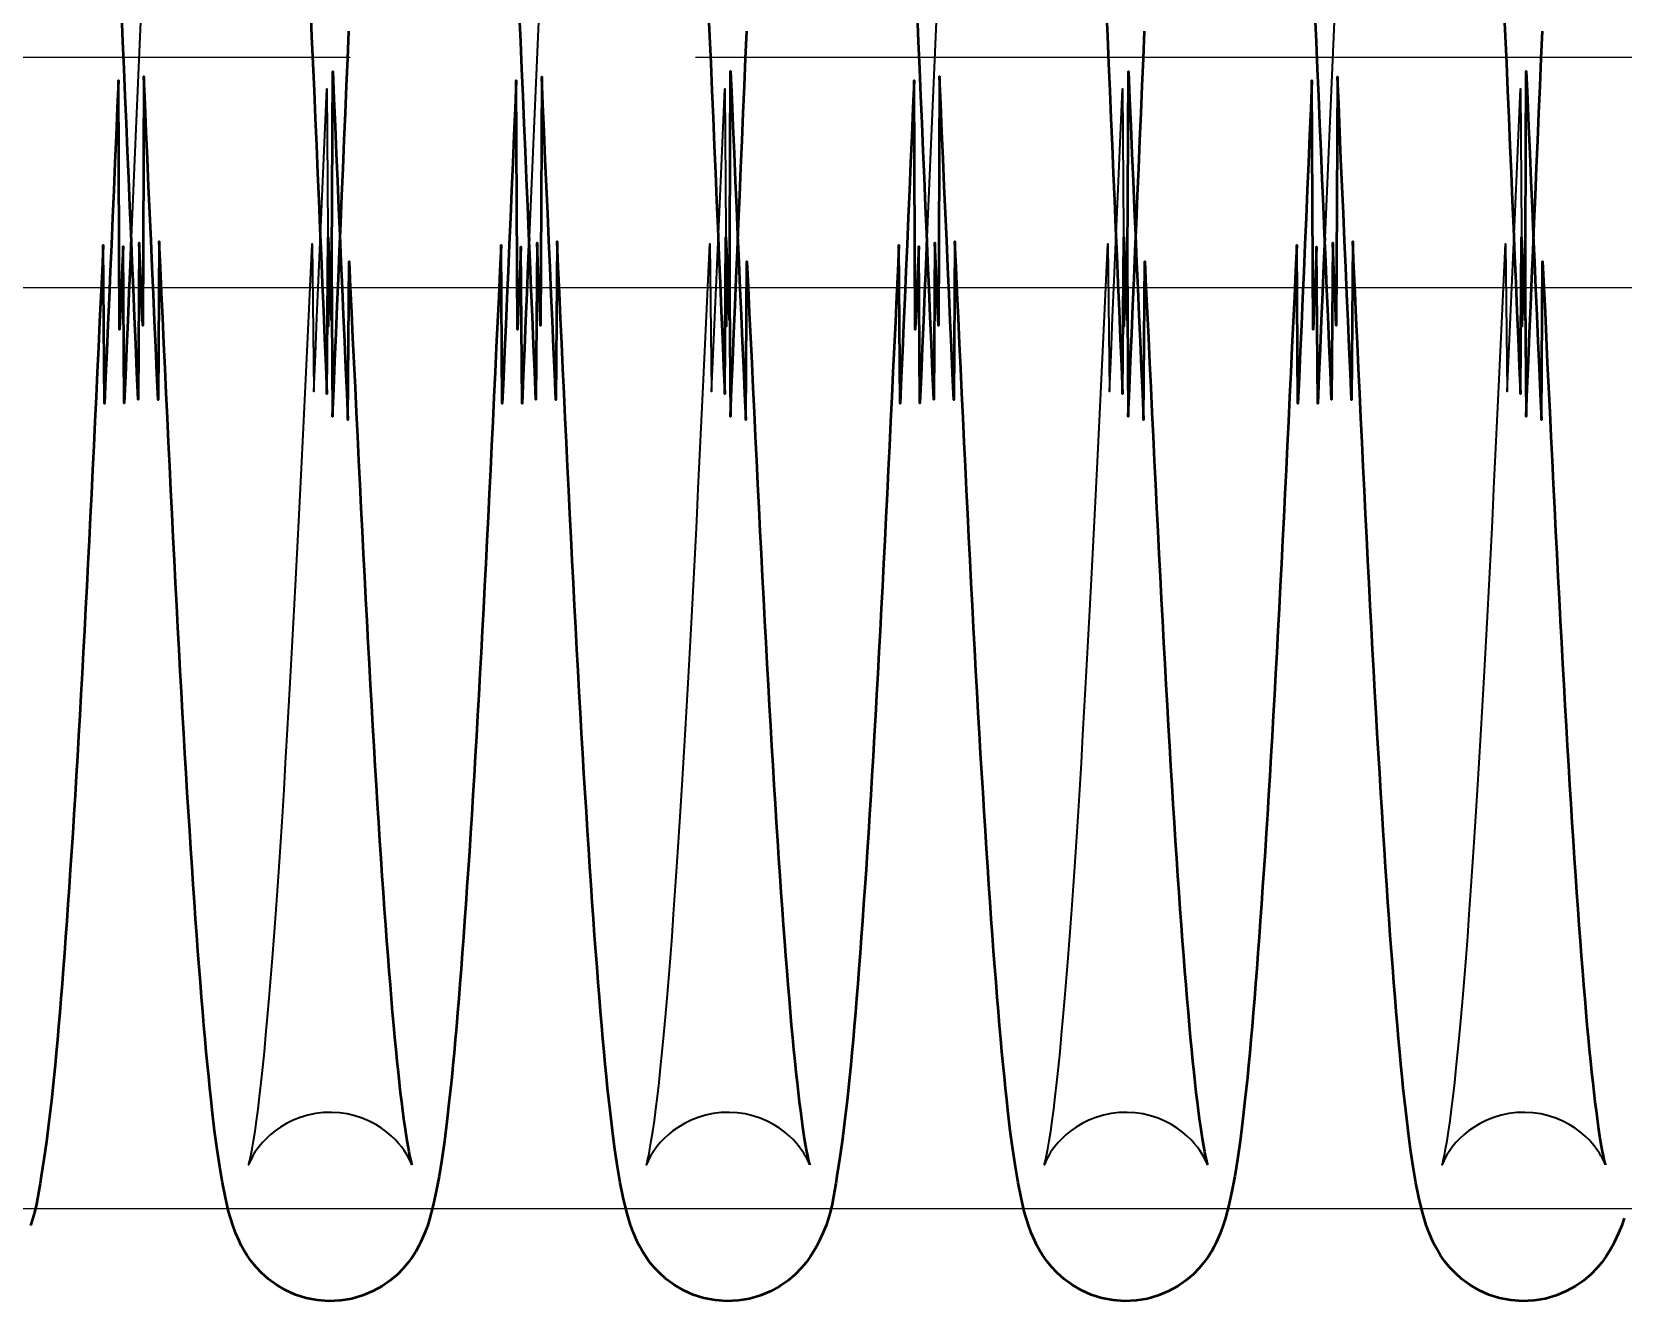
# Model space of a CAD drawing. Header units: millimetres. Extents: x 1448 to 104164, y -19509 to -89.
# Drawn here: x 81208.6 to 81277.7, y -3056.7 to -3001.5 of the extents above; entities that cross this region are included whole.
import ezdxf

# ---------------------------------------------------------------- set-up
doc = ezdxf.new("R2010")
doc.units = ezdxf.units.MM
doc.header["$LTSCALE"] = 60
doc.header["$MEASUREMENT"] = 0
doc.linetypes.add('CENTER', pattern=[2, 1.25, -0.25, 0.25, -0.25])
doc.layers.get('0').update_dxf_attribs({"linetype": 'CONTINUOUS'})
doc.layers.add('cen', color=14, linetype='CONTINUOUS')
doc.layers.add('가려진 것(ISO)', color=7, linetype='CONTINUOUS', lineweight=35)
doc.layers.add('가시적인 것(ISO)', color=7, linetype='CONTINUOUS', lineweight=50)

# ---------------------------------------------------------------- blocks, each defined once
blk = doc.blocks.new('토션스프링1')
at = {"layer": '가려진 것(ISO)', "flags": 128}
for points in [[(21462748.522, -50955456.936), (21462748.45, -50955458.59), (21462748.378, -50955460.254), (21462748.306, -50955461.927), (21462748.234, -50955463.607), (21462748.162, -50955465.293), (21462748.091, -50955466.981)], [(21462765.797, -50955456.939), (21462765.725, -50955458.591), (21462765.654, -50955460.254), (21462765.582, -50955461.926), (21462765.51, -50955463.606), (21462765.438, -50955465.292), (21462765.366, -50955466.982)], [(21462783.073, -50955456.936), (21462783.001, -50955458.59), (21462782.929, -50955460.254), (21462782.858, -50955461.927), (21462782.786, -50955463.607), (21462782.714, -50955465.293), (21462782.642, -50955466.981)], [(21462800.349, -50955456.939), (21462800.277, -50955458.591), (21462800.205, -50955460.254), (21462800.133, -50955461.926), (21462800.062, -50955463.606), (21462799.99, -50955465.292), (21462799.918, -50955466.982)], [(21462760.269, -50955507.244), (21462760.264, -50955507.229), (21462760.245, -50955507.177), (21462760.204, -50955507.083), (21462760.133, -50955506.94), (21462760.082, -50955506.847), (21462760.017, -50955506.739), (21462759.937, -50955506.617), (21462759.836, -50955506.478), (21462759.713, -50955506.326), (21462759.566, -50955506.163), (21462759.393, -50955505.994), (21462759.191, -50955505.822), (21462758.961, -50955505.652), (21462758.705, -50955505.491), (21462758.425, -50955505.344), (21462758.124, -50955505.217), (21462757.805, -50955505.114), (21462757.472, -50955505.035), (21462757.129, -50955504.985), (21462756.782, -50955504.965), (21462756.435, -50955504.976), (21462756.09, -50955505.017), (21462755.753, -50955505.086), (21462755.43, -50955505.182), (21462755.124, -50955505.303), (21462754.837, -50955505.445), (21462754.572, -50955505.602), (21462754.334, -50955505.768), (21462754.124, -50955505.94), (21462753.942, -50955506.111), (21462753.787, -50955506.277), (21462753.657, -50955506.432), (21462753.55, -50955506.572), (21462753.462, -50955506.699), (21462753.391, -50955506.811), (21462753.336, -50955506.91), (21462753.261, -50955507.065), (21462753.217, -50955507.166), (21462753.195, -50955507.224), (21462753.188, -50955507.244), (21462753.191, -50955507.234), (21462753.202, -50955507.197), (21462753.217, -50955507.137), (21462753.235, -50955507.056), (21462753.282, -50955506.837), (21462753.338, -50955506.547), (21462753.4, -50955506.195), (21462753.464, -50955505.788), (21462753.529, -50955505.333), (21462753.595, -50955504.827), (21462753.663, -50955504.272), (21462753.731, -50955503.671), (21462753.8, -50955503.023), (21462753.87, -50955502.331), (21462753.941, -50955501.596), (21462754.011, -50955500.819), (21462754.083, -50955500.001), (21462754.154, -50955499.144), (21462754.225, -50955498.25), (21462754.296, -50955497.319), (21462754.367, -50955496.353), (21462754.438, -50955495.347), (21462754.509, -50955494.304), (21462754.581, -50955493.225), (21462754.652, -50955492.111), (21462754.724, -50955490.962), (21462754.795, -50955489.781), (21462754.867, -50955488.569), (21462754.938, -50955487.327), (21462755.01, -50955486.056), (21462755.081, -50955484.757), (21462755.153, -50955483.432), (21462755.224, -50955482.082), (21462755.296, -50955480.705), (21462755.367, -50955479.3), (21462755.439, -50955477.869), (21462755.51, -50955476.413), (21462755.582, -50955474.934), (21462755.654, -50955473.433), (21462755.726, -50955471.913), (21462755.797, -50955470.373), (21462755.869, -50955468.817), (21462755.941, -50955467.245), (21462756.012, -50955473.659), (21462756.084, -50955472.061), (21462756.155, -50955470.451), (21462756.227, -50955468.826), (21462756.298, -50955467.186), (21462756.37, -50955465.534), (21462756.441, -50955463.871), (21462756.513, -50955462.2), (21462756.585, -50955460.521), (21462756.657, -50955470.836), (21462756.729, -50955469.147)], [(21462777.545, -50955507.244), (21462777.54, -50955507.229), (21462777.521, -50955507.177), (21462777.48, -50955507.083), (21462777.409, -50955506.94), (21462777.358, -50955506.847), (21462777.293, -50955506.739), (21462777.212, -50955506.616), (21462777.112, -50955506.478), (21462776.989, -50955506.325), (21462776.841, -50955506.162), (21462776.668, -50955505.993), (21462776.467, -50955505.821), (21462776.236, -50955505.652), (21462775.98, -50955505.491), (21462775.699, -50955505.344), (21462775.399, -50955505.217), (21462775.08, -50955505.113), (21462774.746, -50955505.035), (21462774.403, -50955504.985), (21462774.056, -50955504.965), (21462773.709, -50955504.976), (21462773.364, -50955505.017), (21462773.027, -50955505.087), (21462772.704, -50955505.183), (21462772.397, -50955505.304), (21462772.111, -50955505.445), (21462771.847, -50955505.603), (21462771.608, -50955505.77), (21462771.398, -50955505.941), (21462771.216, -50955506.112), (21462771.061, -50955506.278), (21462770.932, -50955506.433), (21462770.825, -50955506.574), (21462770.738, -50955506.702), (21462770.669, -50955506.815), (21462770.614, -50955506.913), (21462770.537, -50955507.065), (21462770.493, -50955507.166), (21462770.471, -50955507.223), (21462770.464, -50955507.244), (21462770.467, -50955507.234), (21462770.477, -50955507.197), (21462770.493, -50955507.136), (21462770.513, -50955507.055), (21462770.559, -50955506.836), (21462770.614, -50955506.549), (21462770.674, -50955506.199), (21462770.739, -50955505.792), (21462770.805, -50955505.333), (21462770.872, -50955504.828), (21462770.939, -50955504.275), (21462771.007, -50955503.674), (21462771.076, -50955503.027), (21462771.146, -50955502.336), (21462771.216, -50955501.601), (21462771.287, -50955500.825), (21462771.358, -50955500.007), (21462771.429, -50955499.15), (21462771.5, -50955498.254), (21462771.572, -50955497.322), (21462771.643, -50955496.353), (21462771.714, -50955495.35), (21462771.785, -50955494.31), (21462771.856, -50955493.232), (21462771.927, -50955492.119), (21462771.999, -50955490.971), (21462772.07, -50955489.79), (21462772.142, -50955488.577), (21462772.214, -50955487.333), (21462772.285, -50955486.061), (21462772.357, -50955484.76), (21462772.429, -50955483.433), (21462772.5, -50955482.08), (21462772.571, -50955480.703), (21462772.643, -50955479.301), (21462772.714, -50955477.873), (21462772.786, -50955476.418), (21462772.858, -50955474.94), (21462772.929, -50955473.44), (21462773.001, -50955471.919), (21462773.073, -50955470.378), (21462773.145, -50955468.82), (21462773.216, -50955467.246), (21462773.288, -50955473.657), (21462773.36, -50955472.056), (21462773.431, -50955470.443), (21462773.503, -50955468.82), (21462773.574, -50955467.183), (21462773.645, -50955465.534), (21462773.717, -50955463.872), (21462773.789, -50955462.202), (21462773.861, -50955460.523), (21462773.932, -50955470.837), (21462774.004, -50955469.147)], [(21462794.82, -50955507.244), (21462794.816, -50955507.229), (21462794.796, -50955507.177), (21462794.755, -50955507.083), (21462794.685, -50955506.94), (21462794.634, -50955506.847), (21462794.569, -50955506.739), (21462794.488, -50955506.617), (21462794.388, -50955506.478), (21462794.265, -50955506.326), (21462794.118, -50955506.163), (21462793.944, -50955505.994), (21462793.743, -50955505.822), (21462793.512, -50955505.652), (21462793.256, -50955505.491), (21462792.976, -50955505.344), (21462792.676, -50955505.217), (21462792.357, -50955505.114), (21462792.023, -50955505.035), (21462791.681, -50955504.985), (21462791.334, -50955504.965), (21462790.986, -50955504.976), (21462790.642, -50955505.017), (21462790.305, -50955505.086), (21462789.981, -50955505.182), (21462789.675, -50955505.303), (21462789.388, -50955505.445), (21462789.124, -50955505.602), (21462788.885, -50955505.768), (21462788.676, -50955505.94), (21462788.493, -50955506.111), (21462788.338, -50955506.277), (21462788.208, -50955506.432), (21462788.101, -50955506.572), (21462788.013, -50955506.699), (21462787.943, -50955506.811), (21462787.887, -50955506.91), (21462787.812, -50955507.065), (21462787.769, -50955507.166), (21462787.747, -50955507.224), (21462787.74, -50955507.244), (21462787.743, -50955507.234), (21462787.753, -50955507.197), (21462787.768, -50955507.137), (21462787.787, -50955507.056), (21462787.834, -50955506.837), (21462787.89, -50955506.547), (21462787.952, -50955506.195), (21462788.016, -50955505.788), (21462788.081, -50955505.333), (21462788.147, -50955504.827), (21462788.214, -50955504.272), (21462788.283, -50955503.671), (21462788.352, -50955503.023), (21462788.422, -50955502.331), (21462788.492, -50955501.596), (21462788.563, -50955500.819), (21462788.634, -50955500.001), (21462788.705, -50955499.144), (21462788.777, -50955498.25), (21462788.848, -50955497.319), (21462788.918, -50955496.353), (21462788.989, -50955495.347), (21462789.061, -50955494.304), (21462789.132, -50955493.225), (21462789.203, -50955492.111), (21462789.275, -50955490.962), (21462789.347, -50955489.781), (21462789.418, -50955488.569), (21462789.49, -50955487.327), (21462789.561, -50955486.056), (21462789.633, -50955484.757), (21462789.704, -50955483.432), (21462789.776, -50955482.082), (21462789.847, -50955480.705), (21462789.919, -50955479.3), (21462789.99, -50955477.869), (21462790.062, -50955476.413), (21462790.134, -50955474.934), (21462790.205, -50955473.433), (21462790.277, -50955471.913), (21462790.349, -50955470.373), (21462790.421, -50955468.817), (21462790.492, -50955467.245), (21462790.564, -50955473.659), (21462790.635, -50955472.061), (21462790.706, -50955470.451), (21462790.778, -50955468.826), (21462790.85, -50955467.186), (21462790.921, -50955465.534), (21462790.993, -50955463.871), (21462791.065, -50955462.2), (21462791.137, -50955460.521), (21462791.208, -50955470.836), (21462791.28, -50955469.147)], [(21462812.096, -50955507.244), (21462812.091, -50955507.229), (21462812.072, -50955507.177), (21462812.031, -50955507.083), (21462811.961, -50955506.94), (21462811.909, -50955506.847), (21462811.845, -50955506.739), (21462811.764, -50955506.616), (21462811.663, -50955506.478), (21462811.54, -50955506.325), (21462811.393, -50955506.162), (21462811.219, -50955505.993), (21462811.018, -50955505.821), (21462810.788, -50955505.652), (21462810.531, -50955505.491), (21462810.251, -50955505.344), (21462809.95, -50955505.217), (21462809.631, -50955505.113), (21462809.298, -50955505.035), (21462808.955, -50955504.985), (21462808.607, -50955504.965), (21462808.26, -50955504.976), (21462807.916, -50955505.017), (21462807.579, -50955505.087), (21462807.255, -50955505.183), (21462806.949, -50955505.304), (21462806.662, -50955505.445), (21462806.398, -50955505.603), (21462806.16, -50955505.77), (21462805.95, -50955505.941), (21462805.768, -50955506.112), (21462805.613, -50955506.278), (21462805.483, -50955506.433), (21462805.377, -50955506.574), (21462805.29, -50955506.702), (21462805.22, -50955506.815), (21462805.165, -50955506.913), (21462805.089, -50955507.065), (21462805.045, -50955507.166), (21462805.023, -50955507.223), (21462805.015, -50955507.244), (21462805.019, -50955507.234), (21462805.029, -50955507.197), (21462805.045, -50955507.136), (21462805.064, -50955507.055), (21462805.111, -50955506.836), (21462805.165, -50955506.549), (21462805.226, -50955506.199), (21462805.29, -50955505.792), (21462805.357, -50955505.333), (21462805.423, -50955504.828), (21462805.49, -50955504.275), (21462805.559, -50955503.674), (21462805.628, -50955503.027), (21462805.697, -50955502.336), (21462805.768, -50955501.601), (21462805.838, -50955500.825), (21462805.909, -50955500.007), (21462805.98, -50955499.15), (21462806.052, -50955498.254), (21462806.123, -50955497.322), (21462806.194, -50955496.353), (21462806.265, -50955495.35), (21462806.336, -50955494.31), (21462806.407, -50955493.232), (21462806.479, -50955492.119), (21462806.55, -50955490.971), (21462806.622, -50955489.79), (21462806.693, -50955488.577), (21462806.765, -50955487.333), (21462806.837, -50955486.061), (21462806.908, -50955484.76), (21462806.98, -50955483.433), (21462807.052, -50955482.08), (21462807.123, -50955480.703), (21462807.194, -50955479.301), (21462807.266, -50955477.873), (21462807.337, -50955476.418), (21462807.409, -50955474.94), (21462807.481, -50955473.44), (21462807.552, -50955471.919), (21462807.624, -50955470.378), (21462807.696, -50955468.82), (21462807.768, -50955467.246), (21462807.84, -50955473.657), (21462807.911, -50955472.056), (21462807.983, -50955470.443), (21462808.054, -50955468.82), (21462808.125, -50955467.183), (21462808.197, -50955465.534), (21462808.269, -50955463.872), (21462808.34, -50955462.202), (21462808.412, -50955460.523), (21462808.484, -50955470.837), (21462808.556, -50955469.147)]]:
    blk.add_lwpolyline(points, dxfattribs=at)
at = {"layer": '가시적인 것(ISO)', "flags": 128}
for points in [[(21462755.873, -50955457.062), (21462755.924, -50955458.238), (21462755.975, -50955459.419), (21462756.026, -50955460.603), (21462756.077, -50955461.792), (21462756.128, -50955462.983), (21462756.179, -50955464.177), (21462756.23, -50955465.372), (21462756.281, -50955466.569), (21462756.331, -50955467.766), (21462756.382, -50955468.964), (21462756.433, -50955470.161), (21462756.483, -50955471.359), (21462756.534, -50955472.559), (21462756.585, -50955473.761), (21462756.636, -50955466.962), (21462756.687, -50955468.164), (21462756.738, -50955469.365), (21462756.789, -50955470.564), (21462756.84, -50955459.762), (21462756.891, -50955460.956), (21462756.942, -50955462.148), (21462756.993, -50955463.336), (21462757.044, -50955464.519), (21462757.094, -50955465.698), (21462757.145, -50955466.871), (21462757.196, -50955468.037), (21462757.247, -50955469.197), (21462757.298, -50955470.349), (21462757.348, -50955471.494), (21462757.399, -50955472.634), (21462757.45, -50955473.768), (21462757.501, -50955474.895), (21462757.552, -50955468.016), (21462757.602, -50955469.129), (21462757.653, -50955470.234), (21462757.704, -50955471.33), (21462757.755, -50955472.417), (21462757.806, -50955473.494), (21462757.857, -50955474.561), (21462757.908, -50955475.618), (21462757.959, -50955476.662), (21462758.01, -50955477.695), (21462758.061, -50955478.715), (21462758.111, -50955479.722), (21462758.162, -50955480.716), (21462758.213, -50955481.695), (21462758.263, -50955482.662), (21462758.314, -50955483.616), (21462758.365, -50955484.558), (21462758.416, -50955485.486), (21462758.467, -50955486.401), (21462758.517, -50955487.302), (21462758.568, -50955488.187), (21462758.619, -50955489.058), (21462758.67, -50955489.913), (21462758.721, -50955490.752), (21462758.772, -50955491.575), (21462758.822, -50955492.38), (21462758.873, -50955493.168), (21462758.923, -50955493.939), (21462758.974, -50955494.69), (21462759.024, -50955495.423), (21462759.075, -50955496.137), (21462759.125, -50955496.834), (21462759.176, -50955497.512), (21462759.226, -50955498.172), (21462759.276, -50955498.813), (21462759.327, -50955499.434), (21462759.377, -50955500.037), (21462759.427, -50955500.619), (21462759.477, -50955501.181), (21462759.527, -50955501.721), (21462759.577, -50955502.241), (21462759.626, -50955502.739), (21462759.675, -50955503.214), (21462759.724, -50955503.667), (21462759.773, -50955504.097), (21462759.821, -50955504.505), (21462759.87, -50955504.89), (21462759.917, -50955505.251), (21462759.964, -50955505.587), (21462760.01, -50955505.898), (21462760.055, -50955506.18), (21462760.097, -50955506.435), (21462760.138, -50955506.66), (21462760.176, -50955506.854), (21462760.211, -50955507.014), (21462760.24, -50955507.137), (21462760.261, -50955507.216), (21462760.269, -50955507.244)], [(21462756.729, -50955469.147), (21462756.779, -50955467.947), (21462756.83, -50955474.745), (21462756.881, -50955473.544), (21462756.932, -50955472.344), (21462756.983, -50955471.145), (21462757.033, -50955469.947), (21462757.084, -50955468.75), (21462757.135, -50955467.551), (21462757.186, -50955466.353), (21462757.237, -50955465.156), (21462757.288, -50955463.96), (21462757.338, -50955462.766), (21462757.389, -50955461.575), (21462757.44, -50955460.387), (21462757.491, -50955459.203), (21462757.542, -50955458.023)], [(21462773.149, -50955457.057), (21462773.2, -50955458.232), (21462773.251, -50955459.413), (21462773.302, -50955460.597), (21462773.353, -50955461.786), (21462773.403, -50955462.978), (21462773.454, -50955464.173), (21462773.505, -50955465.37), (21462773.556, -50955466.568), (21462773.607, -50955467.767), (21462773.658, -50955468.966), (21462773.709, -50955470.165), (21462773.759, -50955471.363), (21462773.81, -50955472.561), (21462773.861, -50955473.761), (21462773.912, -50955466.961), (21462773.962, -50955468.161), (21462774.013, -50955469.361), (21462774.064, -50955470.559), (21462774.115, -50955459.756), (21462774.166, -50955460.951), (21462774.217, -50955462.142), (21462774.268, -50955463.331), (21462774.319, -50955464.515), (21462774.37, -50955465.694), (21462774.421, -50955466.868), (21462774.472, -50955468.036), (21462774.523, -50955469.198), (21462774.574, -50955470.352), (21462774.624, -50955471.499), (21462774.675, -50955472.637), (21462774.726, -50955473.77), (21462774.776, -50955474.895), (21462774.827, -50955468.014), (21462774.878, -50955469.126), (21462774.929, -50955470.23), (21462774.98, -50955471.326), (21462775.031, -50955472.413), (21462775.082, -50955473.49), (21462775.133, -50955474.557), (21462775.184, -50955475.613), (21462775.235, -50955476.659), (21462775.286, -50955477.692), (21462775.336, -50955478.714), (21462775.387, -50955479.722), (21462775.438, -50955480.718), (21462775.489, -50955481.699), (21462775.539, -50955482.666), (21462775.59, -50955483.619), (21462775.641, -50955484.559), (21462775.691, -50955485.486), (21462775.742, -50955486.4), (21462775.793, -50955487.3), (21462775.844, -50955488.185), (21462775.895, -50955489.055), (21462775.946, -50955489.91), (21462775.996, -50955490.749), (21462776.047, -50955491.572), (21462776.098, -50955492.378), (21462776.149, -50955493.166), (21462776.199, -50955493.937), (21462776.25, -50955494.69), (21462776.3, -50955495.425), (21462776.351, -50955496.14), (21462776.401, -50955496.836), (21462776.451, -50955497.513), (21462776.502, -50955498.172), (21462776.552, -50955498.813), (21462776.602, -50955499.434), (21462776.653, -50955500.036), (21462776.703, -50955500.618), (21462776.753, -50955501.18), (21462776.803, -50955501.72), (21462776.852, -50955502.24), (21462776.902, -50955502.738), (21462776.951, -50955503.214), (21462777, -50955503.667), (21462777.049, -50955504.098), (21462777.097, -50955504.505), (21462777.145, -50955504.889), (21462777.193, -50955505.25), (21462777.24, -50955505.587), (21462777.286, -50955505.897), (21462777.33, -50955506.181), (21462777.373, -50955506.435), (21462777.414, -50955506.66), (21462777.452, -50955506.854), (21462777.486, -50955507.014), (21462777.515, -50955507.137), (21462777.536, -50955507.216), (21462777.545, -50955507.244)], [(21462774.004, -50955469.147), (21462774.055, -50955467.946), (21462774.106, -50955474.743), (21462774.157, -50955473.54), (21462774.208, -50955472.338), (21462774.259, -50955471.136), (21462774.31, -50955469.936), (21462774.36, -50955468.738), (21462774.411, -50955467.543), (21462774.462, -50955466.347), (21462774.513, -50955465.152), (21462774.563, -50955463.958), (21462774.614, -50955462.766), (21462774.665, -50955461.575), (21462774.716, -50955460.388), (21462774.767, -50955459.204), (21462774.818, -50955458.024)], [(21462790.425, -50955457.062), (21462790.476, -50955458.238), (21462790.527, -50955459.419), (21462790.578, -50955460.603), (21462790.629, -50955461.792), (21462790.679, -50955462.983), (21462790.73, -50955464.177), (21462790.781, -50955465.372), (21462790.832, -50955466.569), (21462790.883, -50955467.766), (21462790.934, -50955468.964), (21462790.984, -50955470.161), (21462791.035, -50955471.359), (21462791.086, -50955472.559), (21462791.137, -50955473.761), (21462791.187, -50955466.962), (21462791.238, -50955468.164), (21462791.289, -50955469.365), (21462791.34, -50955470.564), (21462791.391, -50955459.762), (21462791.442, -50955460.956), (21462791.493, -50955462.148), (21462791.544, -50955463.336), (21462791.595, -50955464.519), (21462791.646, -50955465.698), (21462791.697, -50955466.871), (21462791.748, -50955468.037), (21462791.798, -50955469.197), (21462791.849, -50955470.349), (21462791.9, -50955471.494), (21462791.951, -50955472.634), (21462792.001, -50955473.768), (21462792.052, -50955474.895), (21462792.103, -50955468.016), (21462792.154, -50955469.129), (21462792.205, -50955470.234), (21462792.256, -50955471.33), (21462792.307, -50955472.417), (21462792.358, -50955473.494), (21462792.409, -50955474.561), (21462792.46, -50955475.618), (21462792.511, -50955476.662), (21462792.561, -50955477.695), (21462792.612, -50955478.715), (21462792.663, -50955479.722), (21462792.714, -50955480.716), (21462792.764, -50955481.695), (21462792.815, -50955482.662), (21462792.866, -50955483.616), (21462792.916, -50955484.558), (21462792.967, -50955485.486), (21462793.018, -50955486.401), (21462793.069, -50955487.302), (21462793.12, -50955488.187), (21462793.171, -50955489.058), (21462793.221, -50955489.913), (21462793.272, -50955490.752), (21462793.323, -50955491.575), (21462793.374, -50955492.38), (21462793.424, -50955493.168), (21462793.475, -50955493.939), (21462793.525, -50955494.69), (21462793.576, -50955495.423), (21462793.626, -50955496.137), (21462793.677, -50955496.834), (21462793.727, -50955497.512), (21462793.777, -50955498.172), (21462793.828, -50955498.813), (21462793.878, -50955499.434), (21462793.928, -50955500.037), (21462793.979, -50955500.619), (21462794.029, -50955501.181), (21462794.079, -50955501.721), (21462794.128, -50955502.241), (21462794.178, -50955502.739), (21462794.227, -50955503.214), (21462794.276, -50955503.667), (21462794.324, -50955504.097), (21462794.373, -50955504.505), (21462794.421, -50955504.89), (21462794.469, -50955505.251), (21462794.516, -50955505.587), (21462794.562, -50955505.898), (21462794.606, -50955506.18), (21462794.649, -50955506.435), (21462794.689, -50955506.66), (21462794.727, -50955506.854), (21462794.762, -50955507.014), (21462794.791, -50955507.137), (21462794.812, -50955507.216), (21462794.82, -50955507.244)], [(21462791.28, -50955469.147), (21462791.331, -50955467.947), (21462791.382, -50955474.745), (21462791.433, -50955473.544), (21462791.484, -50955472.344), (21462791.534, -50955471.145), (21462791.585, -50955469.947), (21462791.636, -50955468.75), (21462791.686, -50955467.551), (21462791.737, -50955466.353), (21462791.788, -50955465.156), (21462791.839, -50955463.96), (21462791.89, -50955462.766), (21462791.941, -50955461.575), (21462791.992, -50955460.387), (21462792.043, -50955459.203), (21462792.094, -50955458.023)], [(21462807.7, -50955457.057), (21462807.751, -50955458.232), (21462807.802, -50955459.413), (21462807.853, -50955460.597), (21462807.904, -50955461.786), (21462807.955, -50955462.978), (21462808.006, -50955464.173), (21462808.057, -50955465.37), (21462808.108, -50955466.568), (21462808.159, -50955467.767), (21462808.209, -50955468.966), (21462808.26, -50955470.165), (21462808.311, -50955471.363), (21462808.362, -50955472.561), (21462808.412, -50955473.761), (21462808.463, -50955466.961), (21462808.514, -50955468.161), (21462808.565, -50955469.361), (21462808.616, -50955470.559), (21462808.667, -50955459.756), (21462808.718, -50955460.951), (21462808.769, -50955462.142), (21462808.82, -50955463.331), (21462808.871, -50955464.515), (21462808.922, -50955465.694), (21462808.973, -50955466.868), (21462809.023, -50955468.036), (21462809.074, -50955469.198), (21462809.125, -50955470.352), (21462809.176, -50955471.499), (21462809.226, -50955472.637), (21462809.277, -50955473.77), (21462809.328, -50955474.895), (21462809.379, -50955468.014), (21462809.43, -50955469.126), (21462809.481, -50955470.23), (21462809.531, -50955471.326), (21462809.582, -50955472.413), (21462809.633, -50955473.49), (21462809.684, -50955474.557), (21462809.735, -50955475.613), (21462809.786, -50955476.659), (21462809.837, -50955477.692), (21462809.888, -50955478.714), (21462809.939, -50955479.722), (21462809.99, -50955480.718), (21462810.04, -50955481.699), (21462810.091, -50955482.666), (21462810.142, -50955483.619), (21462810.192, -50955484.559), (21462810.243, -50955485.486), (21462810.294, -50955486.4), (21462810.344, -50955487.3), (21462810.395, -50955488.185), (21462810.446, -50955489.055), (21462810.497, -50955489.91), (21462810.548, -50955490.749), (21462810.599, -50955491.572), (21462810.649, -50955492.378), (21462810.7, -50955493.166), (21462810.751, -50955493.937), (21462810.801, -50955494.69), (21462810.852, -50955495.425), (21462810.902, -50955496.14), (21462810.953, -50955496.836), (21462811.003, -50955497.513), (21462811.053, -50955498.172), (21462811.104, -50955498.813), (21462811.154, -50955499.434), (21462811.204, -50955500.036), (21462811.254, -50955500.618), (21462811.304, -50955501.18), (21462811.354, -50955501.72), (21462811.404, -50955502.24), (21462811.453, -50955502.738), (21462811.503, -50955503.214), (21462811.552, -50955503.667), (21462811.6, -50955504.098), (21462811.648, -50955504.505), (21462811.696, -50955504.889), (21462811.744, -50955505.25), (21462811.791, -50955505.587), (21462811.837, -50955505.897), (21462811.882, -50955506.181), (21462811.925, -50955506.435), (21462811.965, -50955506.66), (21462812.003, -50955506.854), (21462812.038, -50955507.014), (21462812.067, -50955507.137), (21462812.088, -50955507.216), (21462812.096, -50955507.244)], [(21462808.556, -50955469.147), (21462808.607, -50955467.946), (21462808.658, -50955474.743), (21462808.709, -50955473.54), (21462808.76, -50955472.338), (21462808.81, -50955471.136), (21462808.861, -50955469.936), (21462808.912, -50955468.738), (21462808.962, -50955467.543), (21462809.013, -50955466.347), (21462809.064, -50955465.152), (21462809.115, -50955463.958), (21462809.166, -50955462.766), (21462809.217, -50955461.575), (21462809.268, -50955460.388), (21462809.319, -50955459.204), (21462809.37, -50955458.024)], [(21462748.091, -50955466.981), (21462748.04, -50955468.181), (21462747.989, -50955469.381), (21462747.938, -50955470.581), (21462747.887, -50955471.78), (21462747.837, -50955472.977), (21462747.786, -50955474.175), (21462747.735, -50955467.374), (21462747.685, -50955468.573), (21462747.634, -50955469.772), (21462747.583, -50955470.97), (21462747.532, -50955460.166), (21462747.481, -50955461.36), (21462747.43, -50955462.551), (21462747.379, -50955463.739), (21462747.328, -50955464.923), (21462747.277, -50955466.102), (21462747.226, -50955467.276), (21462747.175, -50955468.445), (21462747.124, -50955469.607), (21462747.074, -50955470.761), (21462747.023, -50955471.909), (21462746.972, -50955473.048), (21462746.921, -50955474.179), (21462746.871, -50955467.304), (21462746.82, -50955468.422), (21462746.769, -50955469.533), (21462746.718, -50955470.636), (21462746.667, -50955471.732), (21462746.616, -50955472.818), (21462746.565, -50955473.895), (21462746.514, -50955474.963), (21462746.463, -50955476.02), (21462746.412, -50955477.066), (21462746.361, -50955478.101), (21462746.31, -50955479.125), (21462746.259, -50955480.135), (21462746.209, -50955481.133), (21462746.158, -50955482.117), (21462746.107, -50955483.087), (21462746.056, -50955484.043), (21462746.005, -50955484.985), (21462745.955, -50955485.914), (21462745.904, -50955486.83), (21462745.853, -50955487.732), (21462745.802, -50955488.621), (21462745.751, -50955489.495), (21462745.7, -50955490.354), (21462745.649, -50955491.198), (21462745.598, -50955492.027), (21462745.546, -50955492.84), (21462745.495, -50955493.637), (21462745.444, -50955494.417), (21462745.393, -50955495.18), (21462745.342, -50955495.925), (21462745.291, -50955496.653), (21462745.239, -50955497.363), (21462745.188, -50955498.054), (21462745.137, -50955498.726), (21462745.086, -50955499.38), (21462745.035, -50955500.015), (21462744.984, -50955500.632), (21462744.933, -50955501.231), (21462744.882, -50955501.812), (21462744.831, -50955502.375), (21462744.779, -50955502.92), (21462744.727, -50955503.446), (21462744.623, -50955504.446), (21462744.516, -50955505.374), (21462744.408, -50955506.232), (21462744.296, -50955507.018), (21462744.182, -50955507.733), (21462744.131, -50955508.059), (21462744.083, -50955508.367), (21462743.978, -50955508.956), (21462743.909, -50955509.251), (21462743.821, -50955509.554), (21462743.71, -50955509.874)], [(21462765.366, -50955466.982), (21462765.316, -50955468.182), (21462765.265, -50955469.384), (21462765.214, -50955470.585), (21462765.163, -50955471.786), (21462765.112, -50955472.986), (21462765.062, -50955474.184), (21462765.011, -50955467.38), (21462764.96, -50955468.578), (21462764.909, -50955469.775), (21462764.858, -50955470.971), (21462764.808, -50955460.166), (21462764.757, -50955461.359), (21462764.706, -50955462.55), (21462764.655, -50955463.738), (21462764.604, -50955464.921), (21462764.553, -50955466.101), (21462764.502, -50955467.276), (21462764.451, -50955468.445), (21462764.4, -50955469.608), (21462764.349, -50955470.765), (21462764.298, -50955471.914), (21462764.248, -50955473.055), (21462764.197, -50955474.188), (21462764.146, -50955467.312), (21462764.095, -50955468.428), (21462764.045, -50955469.537), (21462763.994, -50955470.639), (21462763.943, -50955471.733), (21462763.892, -50955472.819), (21462763.841, -50955473.895), (21462763.79, -50955474.962), (21462763.739, -50955476.019), (21462763.688, -50955477.065), (21462763.637, -50955478.1), (21462763.586, -50955479.124), (21462763.535, -50955480.136), (21462763.484, -50955481.134), (21462763.433, -50955482.12), (21462763.382, -50955483.092), (21462763.332, -50955484.049), (21462763.281, -50955484.992), (21462763.23, -50955485.92), (21462763.179, -50955486.835), (21462763.128, -50955487.736), (21462763.078, -50955488.623), (21462763.027, -50955489.496), (21462762.976, -50955490.355), (21462762.924, -50955491.198), (21462762.873, -50955492.027), (21462762.822, -50955492.839), (21462762.771, -50955493.636), (21462762.72, -50955494.416), (21462762.669, -50955495.179), (21462762.617, -50955495.925), (21462762.566, -50955496.654), (21462762.515, -50955497.364), (21462762.464, -50955498.057), (21462762.413, -50955498.731), (21462762.361, -50955499.385), (21462762.31, -50955500.021), (21462762.259, -50955500.638), (21462762.208, -50955501.236), (21462762.158, -50955501.815), (21462762.107, -50955502.377), (21462762.056, -50955502.92), (21462762.004, -50955503.445), (21462761.9, -50955504.441), (21462761.795, -50955505.366), (21462761.686, -50955506.223), (21462761.574, -50955507.011), (21462761.458, -50955507.733), (21462761.337, -50955508.389), (21462761.205, -50955508.999), (21462761.043, -50955509.597), (21462760.947, -50955509.904), (21462760.829, -50955510.23), (21462760.668, -50955510.591), (21462760.566, -50955510.79), (21462760.444, -50955511.002), (21462760.299, -50955511.232), (21462760.121, -50955511.478), (21462759.906, -50955511.735), (21462759.646, -50955512.001), (21462759.338, -50955512.264), (21462758.983, -50955512.513), (21462758.579, -50955512.736), (21462758.138, -50955512.921), (21462757.667, -50955513.059), (21462757.175, -50955513.14), (21462756.671, -50955513.163), (21462756.17, -50955513.127), (21462755.682, -50955513.032), (21462755.216, -50955512.883), (21462754.783, -50955512.689), (21462754.392, -50955512.46), (21462754.046, -50955512.205), (21462753.748, -50955511.94), (21462753.499, -50955511.676), (21462753.293, -50955511.42), (21462753.123, -50955511.178), (21462752.984, -50955510.952), (21462752.868, -50955510.743), (21462752.771, -50955510.548), (21462752.619, -50955510.193), (21462752.499, -50955509.868), (21462752.318, -50955509.263), (21462752.178, -50955508.666), (21462752.05, -50955508.026), (21462751.931, -50955507.331), (21462751.818, -50955506.578), (21462751.711, -50955505.761), (21462751.606, -50955504.877), (21462751.555, -50955504.408), (21462751.504, -50955503.921), (21462751.452, -50955503.414), (21462751.401, -50955502.888), (21462751.349, -50955502.341), (21462751.297, -50955501.774), (21462751.245, -50955501.188), (21462751.194, -50955500.582), (21462751.142, -50955499.957), (21462751.09, -50955499.313), (21462751.039, -50955498.65), (21462750.987, -50955497.969), (21462750.936, -50955497.271), (21462750.884, -50955496.555), (21462750.833, -50955495.821), (21462750.781, -50955495.071), (21462750.73, -50955494.304), (21462750.679, -50955493.521), (21462750.628, -50955492.722), (21462750.576, -50955491.908), (21462750.525, -50955491.078), (21462750.474, -50955490.233), (21462750.423, -50955489.373), (21462750.372, -50955488.499), (21462750.322, -50955487.611), (21462750.271, -50955486.71), (21462750.22, -50955485.793), (21462750.169, -50955484.86), (21462750.118, -50955483.913), (21462750.067, -50955482.952), (21462750.016, -50955481.976), (21462749.966, -50955480.988), (21462749.914, -50955479.986), (21462749.863, -50955478.972), (21462749.812, -50955477.947), (21462749.761, -50955476.91), (21462749.71, -50955475.862), (21462749.659, -50955474.804), (21462749.609, -50955473.737), (21462749.558, -50955472.66), (21462749.507, -50955471.574), (21462749.456, -50955470.48), (21462749.405, -50955469.379), (21462749.355, -50955468.27), (21462749.304, -50955467.152), (21462749.253, -50955474.025), (21462749.202, -50955472.889), (21462749.151, -50955471.745), (21462749.1, -50955470.594), (21462749.05, -50955469.435), (21462748.999, -50955468.27), (21462748.948, -50955467.1), (21462748.897, -50955465.924), (21462748.846, -50955464.744), (21462748.795, -50955463.56), (21462748.744, -50955462.372), (21462748.693, -50955461.182), (21462748.642, -50955459.989), (21462748.591, -50955470.795), (21462748.54, -50955469.6), (21462748.49, -50955468.405), (21462748.439, -50955467.209), (21462748.388, -50955474.011), (21462748.338, -50955472.811), (21462748.287, -50955471.61), (21462748.236, -50955470.407), (21462748.185, -50955469.205), (21462748.134, -50955468.002), (21462748.083, -50955466.801), (21462748.032, -50955465.601), (21462747.981, -50955464.404), (21462747.93, -50955463.209), (21462747.879, -50955462.018), (21462747.828, -50955460.83), (21462747.777, -50955459.648), (21462747.727, -50955458.47), (21462747.676, -50955457.299)], [(21462782.642, -50955466.981), (21462782.591, -50955468.181), (21462782.541, -50955469.381), (21462782.49, -50955470.581), (21462782.439, -50955471.78), (21462782.388, -50955472.977), (21462782.338, -50955474.175), (21462782.287, -50955467.374), (21462782.236, -50955468.573), (21462782.185, -50955469.772), (21462782.134, -50955470.97), (21462782.083, -50955460.166), (21462782.032, -50955461.36), (21462781.981, -50955462.551), (21462781.93, -50955463.739), (21462781.88, -50955464.923), (21462781.829, -50955466.102), (21462781.778, -50955467.276), (21462781.727, -50955468.445), (21462781.676, -50955469.607), (21462781.625, -50955470.761), (21462781.574, -50955471.909), (21462781.524, -50955473.048), (21462781.473, -50955474.179), (21462781.422, -50955467.304), (21462781.371, -50955468.422), (21462781.321, -50955469.533), (21462781.27, -50955470.636), (21462781.219, -50955471.732), (21462781.168, -50955472.818), (21462781.117, -50955473.895), (21462781.066, -50955474.963), (21462781.015, -50955476.02), (21462780.964, -50955477.066), (21462780.913, -50955478.101), (21462780.862, -50955479.125), (21462780.811, -50955480.135), (21462780.76, -50955481.133), (21462780.709, -50955482.117), (21462780.658, -50955483.087), (21462780.608, -50955484.043), (21462780.557, -50955484.985), (21462780.506, -50955485.914), (21462780.455, -50955486.83), (21462780.404, -50955487.732), (21462780.353, -50955488.621), (21462780.302, -50955489.495), (21462780.251, -50955490.354), (21462780.2, -50955491.198), (21462780.149, -50955492.027), (21462780.098, -50955492.84), (21462780.047, -50955493.637), (21462779.996, -50955494.417), (21462779.944, -50955495.18), (21462779.893, -50955495.925), (21462779.842, -50955496.653), (21462779.791, -50955497.363), (21462779.74, -50955498.054), (21462779.689, -50955498.726), (21462779.638, -50955499.38), (21462779.587, -50955500.015), (21462779.536, -50955500.632), (21462779.485, -50955501.231), (21462779.434, -50955501.812), (21462779.382, -50955502.375), (21462779.331, -50955502.92), (21462779.279, -50955503.446), (21462779.174, -50955504.446), (21462779.068, -50955505.374), (21462778.959, -50955506.232), (21462778.848, -50955507.018), (21462778.734, -50955507.733), (21462778.682, -50955508.059), (21462778.635, -50955508.367), (21462778.529, -50955508.956), (21462778.46, -50955509.251), (21462778.373, -50955509.554), (21462778.261, -50955509.874), (21462778.12, -50955510.216), (21462777.944, -50955510.588), (21462777.841, -50955510.788), (21462777.721, -50955511.002), (21462777.575, -50955511.234), (21462777.397, -50955511.479), (21462777.181, -50955511.736), (21462776.921, -50955512.001), (21462776.613, -50955512.264), (21462776.258, -50955512.513), (21462775.856, -50955512.736), (21462775.413, -50955512.921), (21462774.942, -50955513.059), (21462774.451, -50955513.14), (21462773.947, -50955513.163), (21462773.446, -50955513.127), (21462772.958, -50955513.032), (21462772.492, -50955512.883), (21462772.058, -50955512.689), (21462771.667, -50955512.46), (21462771.322, -50955512.206), (21462771.024, -50955511.94), (21462770.775, -50955511.675), (21462770.568, -50955511.42), (21462770.399, -50955511.178), (21462770.259, -50955510.952), (21462770.144, -50955510.743), (21462770.047, -50955510.548), (21462769.894, -50955510.193), (21462769.775, -50955509.869), (21462769.593, -50955509.262), (21462769.453, -50955508.665), (21462769.327, -50955508.03), (21462769.208, -50955507.335), (21462769.094, -50955506.578), (21462768.986, -50955505.757), (21462768.88, -50955504.868), (21462768.777, -50955503.91), (21462768.726, -50955503.403), (21462768.675, -50955502.878), (21462768.624, -50955502.334), (21462768.572, -50955501.77), (21462768.521, -50955501.187), (21462768.469, -50955500.584), (21462768.418, -50955499.962), (21462768.366, -50955499.32), (21462768.315, -50955498.659), (21462768.264, -50955497.979), (21462768.212, -50955497.281), (21462768.161, -50955496.566), (21462768.109, -50955495.833), (21462768.058, -50955495.082), (21462768.007, -50955494.315), (21462767.955, -50955493.531), (21462767.904, -50955492.731), (21462767.853, -50955491.915), (21462767.802, -50955491.084), (21462767.75, -50955490.237), (21462767.699, -50955489.376), (21462767.648, -50955488.501), (21462767.597, -50955487.611), (21462767.547, -50955486.708), (21462767.496, -50955485.791), (21462767.445, -50955484.861), (21462767.394, -50955483.917), (21462767.343, -50955482.957), (21462767.293, -50955481.984), (21462767.242, -50955480.996), (21462767.191, -50955479.996), (21462767.14, -50955478.982), (21462767.089, -50955477.957), (21462767.038, -50955476.92), (21462766.987, -50955475.872), (21462766.936, -50955474.813), (21462766.885, -50955473.745), (21462766.834, -50955472.667), (21462766.783, -50955471.579), (21462766.732, -50955470.484), (21462766.681, -50955469.38), (21462766.63, -50955468.269), (21462766.58, -50955467.151), (21462766.529, -50955474.027), (21462766.478, -50955472.893), (21462766.427, -50955471.752), (21462766.377, -50955470.602), (21462766.326, -50955469.445), (21462766.275, -50955468.281), (21462766.224, -50955467.111), (21462766.173, -50955465.936), (21462766.122, -50955464.756), (21462766.071, -50955463.571), (21462766.02, -50955462.383), (21462765.969, -50955461.191), (21462765.918, -50955459.997), (21462765.867, -50955470.801), (21462765.816, -50955469.604), (21462765.766, -50955468.406), (21462765.715, -50955467.208), (21462765.664, -50955474.011), (21462765.613, -50955472.814), (21462765.563, -50955471.615), (21462765.512, -50955470.414), (21462765.461, -50955469.213), (21462765.41, -50955468.013), (21462765.359, -50955466.812), (21462765.308, -50955465.613), (21462765.257, -50955464.416), (21462765.206, -50955463.221), (21462765.155, -50955462.029), (21462765.104, -50955460.841), (21462765.053, -50955459.657), (21462765.003, -50955458.479), (21462764.952, -50955457.305)], [(21462799.918, -50955466.982), (21462799.867, -50955468.182), (21462799.816, -50955469.384), (21462799.765, -50955470.585), (21462799.714, -50955471.786), (21462799.664, -50955472.986), (21462799.613, -50955474.184), (21462799.562, -50955467.38), (21462799.512, -50955468.578), (21462799.461, -50955469.775), (21462799.41, -50955470.971), (21462799.359, -50955460.166), (21462799.308, -50955461.359), (21462799.257, -50955462.55), (21462799.206, -50955463.738), (21462799.155, -50955464.921), (21462799.104, -50955466.101), (21462799.053, -50955467.276), (21462799.002, -50955468.445), (21462798.951, -50955469.608), (21462798.901, -50955470.765), (21462798.85, -50955471.914), (21462798.799, -50955473.055), (21462798.748, -50955474.188), (21462798.698, -50955467.312), (21462798.647, -50955468.428), (21462798.596, -50955469.537), (21462798.545, -50955470.639), (21462798.494, -50955471.733), (21462798.444, -50955472.819), (21462798.393, -50955473.895), (21462798.342, -50955474.962), (21462798.291, -50955476.019), (21462798.24, -50955477.065), (21462798.189, -50955478.1), (21462798.138, -50955479.124), (21462798.087, -50955480.136), (21462798.036, -50955481.134), (21462797.985, -50955482.12), (21462797.934, -50955483.092), (21462797.883, -50955484.049), (21462797.832, -50955484.992), (21462797.782, -50955485.92), (21462797.731, -50955486.835), (21462797.68, -50955487.736), (21462797.629, -50955488.623), (21462797.578, -50955489.496), (21462797.527, -50955490.355), (21462797.476, -50955491.198), (21462797.425, -50955492.027), (21462797.374, -50955492.839), (21462797.323, -50955493.636), (21462797.271, -50955494.416), (21462797.22, -50955495.179), (21462797.169, -50955495.925), (21462797.118, -50955496.654), (21462797.067, -50955497.364), (21462797.015, -50955498.057), (21462796.964, -50955498.731), (21462796.913, -50955499.385), (21462796.862, -50955500.021), (21462796.811, -50955500.638), (21462796.76, -50955501.236), (21462796.709, -50955501.815), (21462796.658, -50955502.377), (21462796.607, -50955502.92), (21462796.556, -50955503.445), (21462796.452, -50955504.441), (21462796.346, -50955505.366), (21462796.238, -50955506.223), (21462796.126, -50955507.011), (21462796.009, -50955507.733), (21462795.888, -50955508.389), (21462795.756, -50955508.999), (21462795.595, -50955509.597), (21462795.498, -50955509.904), (21462795.38, -50955510.23), (21462795.22, -50955510.591), (21462795.117, -50955510.79), (21462794.996, -50955511.002), (21462794.85, -50955511.232), (21462794.672, -50955511.478), (21462794.457, -50955511.735), (21462794.197, -50955512.001), (21462793.89, -50955512.264), (21462793.534, -50955512.513), (21462793.131, -50955512.736), (21462792.689, -50955512.921), (21462792.218, -50955513.059), (21462791.726, -50955513.14), (21462791.223, -50955513.163), (21462790.722, -50955513.127), (21462790.234, -50955513.032), (21462789.768, -50955512.883), (21462789.334, -50955512.689), (21462788.944, -50955512.46), (21462788.598, -50955512.205), (21462788.3, -50955511.94), (21462788.05, -50955511.676), (21462787.844, -50955511.42), (21462787.674, -50955511.178), (21462787.535, -50955510.952), (21462787.419, -50955510.743), (21462787.322, -50955510.548), (21462787.17, -50955510.193), (21462787.051, -50955509.868), (21462786.869, -50955509.263), (21462786.729, -50955508.666), (21462786.601, -50955508.026), (21462786.482, -50955507.331), (21462786.369, -50955506.578), (21462786.262, -50955505.761), (21462786.158, -50955504.877), (21462786.106, -50955504.408), (21462786.055, -50955503.921), (21462786.004, -50955503.414), (21462785.952, -50955502.888), (21462785.9, -50955502.341), (21462785.849, -50955501.774), (21462785.797, -50955501.188), (21462785.745, -50955500.582), (21462785.693, -50955499.957), (21462785.642, -50955499.313), (21462785.59, -50955498.65), (21462785.539, -50955497.969), (21462785.487, -50955497.271), (21462785.436, -50955496.555), (21462785.384, -50955495.821), (21462785.333, -50955495.071), (21462785.282, -50955494.304), (21462785.23, -50955493.521), (21462785.179, -50955492.722), (21462785.128, -50955491.908), (21462785.077, -50955491.078), (21462785.026, -50955490.233), (21462784.975, -50955489.373), (21462784.924, -50955488.499), (21462784.873, -50955487.611), (21462784.822, -50955486.71), (21462784.772, -50955485.793), (21462784.721, -50955484.86), (21462784.67, -50955483.913), (21462784.619, -50955482.952), (21462784.568, -50955481.976), (21462784.517, -50955480.988), (21462784.466, -50955479.986), (21462784.415, -50955478.972), (21462784.364, -50955477.947), (21462784.313, -50955476.91), (21462784.262, -50955475.862), (21462784.211, -50955474.804), (21462784.16, -50955473.737), (21462784.109, -50955472.66), (21462784.058, -50955471.574), (21462784.007, -50955470.48), (21462783.957, -50955469.379), (21462783.906, -50955468.27), (21462783.855, -50955467.152), (21462783.805, -50955474.025), (21462783.754, -50955472.889), (21462783.703, -50955471.745), (21462783.652, -50955470.594), (21462783.601, -50955469.435), (21462783.55, -50955468.27), (21462783.499, -50955467.1), (21462783.448, -50955465.924), (21462783.397, -50955464.744), (21462783.346, -50955463.56), (21462783.295, -50955462.372), (21462783.244, -50955461.182), (21462783.194, -50955459.989), (21462783.143, -50955470.795), (21462783.092, -50955469.6), (21462783.041, -50955468.405), (21462782.991, -50955467.209), (21462782.94, -50955474.011), (21462782.889, -50955472.811), (21462782.838, -50955471.61), (21462782.787, -50955470.407), (21462782.736, -50955469.205), (21462782.686, -50955468.002), (21462782.635, -50955466.801), (21462782.584, -50955465.601), (21462782.533, -50955464.404), (21462782.482, -50955463.209), (21462782.431, -50955462.018), (21462782.38, -50955460.83), (21462782.329, -50955459.648), (21462782.278, -50955458.47), (21462782.227, -50955457.299)], [(21462812.924, -50955509.554), (21462812.813, -50955509.874), (21462812.672, -50955510.216), (21462812.495, -50955510.588), (21462812.392, -50955510.788), (21462812.272, -50955511.002), (21462812.126, -50955511.234), (21462811.948, -50955511.479), (21462811.732, -50955511.736), (21462811.473, -50955512.001), (21462811.165, -50955512.264), (21462810.81, -50955512.513), (21462810.407, -50955512.736), (21462809.965, -50955512.921), (21462809.494, -50955513.059), (21462809.002, -50955513.14), (21462808.499, -50955513.163), (21462807.997, -50955513.127), (21462807.51, -50955513.032), (21462807.044, -50955512.883), (21462806.61, -50955512.689), (21462806.219, -50955512.46), (21462805.874, -50955512.206), (21462805.576, -50955511.94), (21462805.326, -50955511.675), (21462805.12, -50955511.42), (21462804.95, -50955511.178), (21462804.811, -50955510.952), (21462804.695, -50955510.743), (21462804.598, -50955510.548), (21462804.446, -50955510.193), (21462804.327, -50955509.869), (21462804.144, -50955509.262), (21462804.005, -50955508.665), (21462803.879, -50955508.03), (21462803.759, -50955507.335), (21462803.646, -50955506.578), (21462803.537, -50955505.757), (21462803.432, -50955504.868), (21462803.328, -50955503.91), (21462803.277, -50955503.403), (21462803.226, -50955502.878), (21462803.175, -50955502.334), (21462803.124, -50955501.77), (21462803.072, -50955501.187), (21462803.021, -50955500.584), (21462802.969, -50955499.962), (21462802.918, -50955499.32), (21462802.867, -50955498.659), (21462802.815, -50955497.979), (21462802.764, -50955497.281), (21462802.712, -50955496.566), (21462802.661, -50955495.833), (21462802.609, -50955495.082), (21462802.558, -50955494.315), (21462802.507, -50955493.531), (21462802.455, -50955492.731), (21462802.404, -50955491.915), (21462802.353, -50955491.084), (21462802.302, -50955490.237), (21462802.251, -50955489.376), (21462802.2, -50955488.501), (21462802.149, -50955487.611), (21462802.098, -50955486.708), (21462802.047, -50955485.791), (21462801.996, -50955484.861), (21462801.946, -50955483.917), (21462801.895, -50955482.957), (21462801.844, -50955481.984), (21462801.793, -50955480.996), (21462801.742, -50955479.996), (21462801.691, -50955478.982), (21462801.64, -50955477.957), (21462801.589, -50955476.92), (21462801.538, -50955475.872), (21462801.487, -50955474.813), (21462801.436, -50955473.745), (21462801.385, -50955472.667), (21462801.334, -50955471.579), (21462801.283, -50955470.484), (21462801.233, -50955469.38), (21462801.182, -50955468.269), (21462801.131, -50955467.151), (21462801.08, -50955474.027), (21462801.03, -50955472.893), (21462800.979, -50955471.752), (21462800.928, -50955470.602), (21462800.877, -50955469.445), (21462800.826, -50955468.281), (21462800.775, -50955467.111), (21462800.724, -50955465.936), (21462800.673, -50955464.756), (21462800.622, -50955463.571), (21462800.572, -50955462.383), (21462800.521, -50955461.191), (21462800.47, -50955459.997), (21462800.419, -50955470.801), (21462800.368, -50955469.604), (21462800.317, -50955468.406), (21462800.266, -50955467.208), (21462800.216, -50955474.011), (21462800.165, -50955472.814), (21462800.114, -50955471.615), (21462800.063, -50955470.414), (21462800.013, -50955469.213), (21462799.962, -50955468.013), (21462799.911, -50955466.812), (21462799.86, -50955465.613), (21462799.809, -50955464.416), (21462799.758, -50955463.221), (21462799.707, -50955462.029), (21462799.656, -50955460.841), (21462799.605, -50955459.657), (21462799.554, -50955458.479), (21462799.503, -50955457.305)]]:
    blk.add_lwpolyline(points, dxfattribs=at)
blk = doc.blocks.new('토션스프링12345')
blk.add_blockref('토션스프링1', (1400.606, -3974.283))

msp = doc.modelspace()

# ---------------------------------------------------------------- linework, layer by layer
at = {"color": 3}
for p, q in [((79607.442, -3012.641), (85865.368, -3012.641)), ((85582.442, -3052.641), (79782.442, -3052.641)), ((82025.398, -3052.641), (80987.372, -3052.641))]:
    msp.add_line(p, q, dxfattribs=at)
at = {"layer": 'cen', "linetype": 'CENTER'}
msp.add_line((79557.442, -3002.641), (85915.368, -3002.641), dxfattribs=at)

# ---------------------------------------------------------------- block references
msp.add_blockref('토션스프링12345', (-21382935.757, 50956430.79))

doc.saveas('drawing.dxf')
